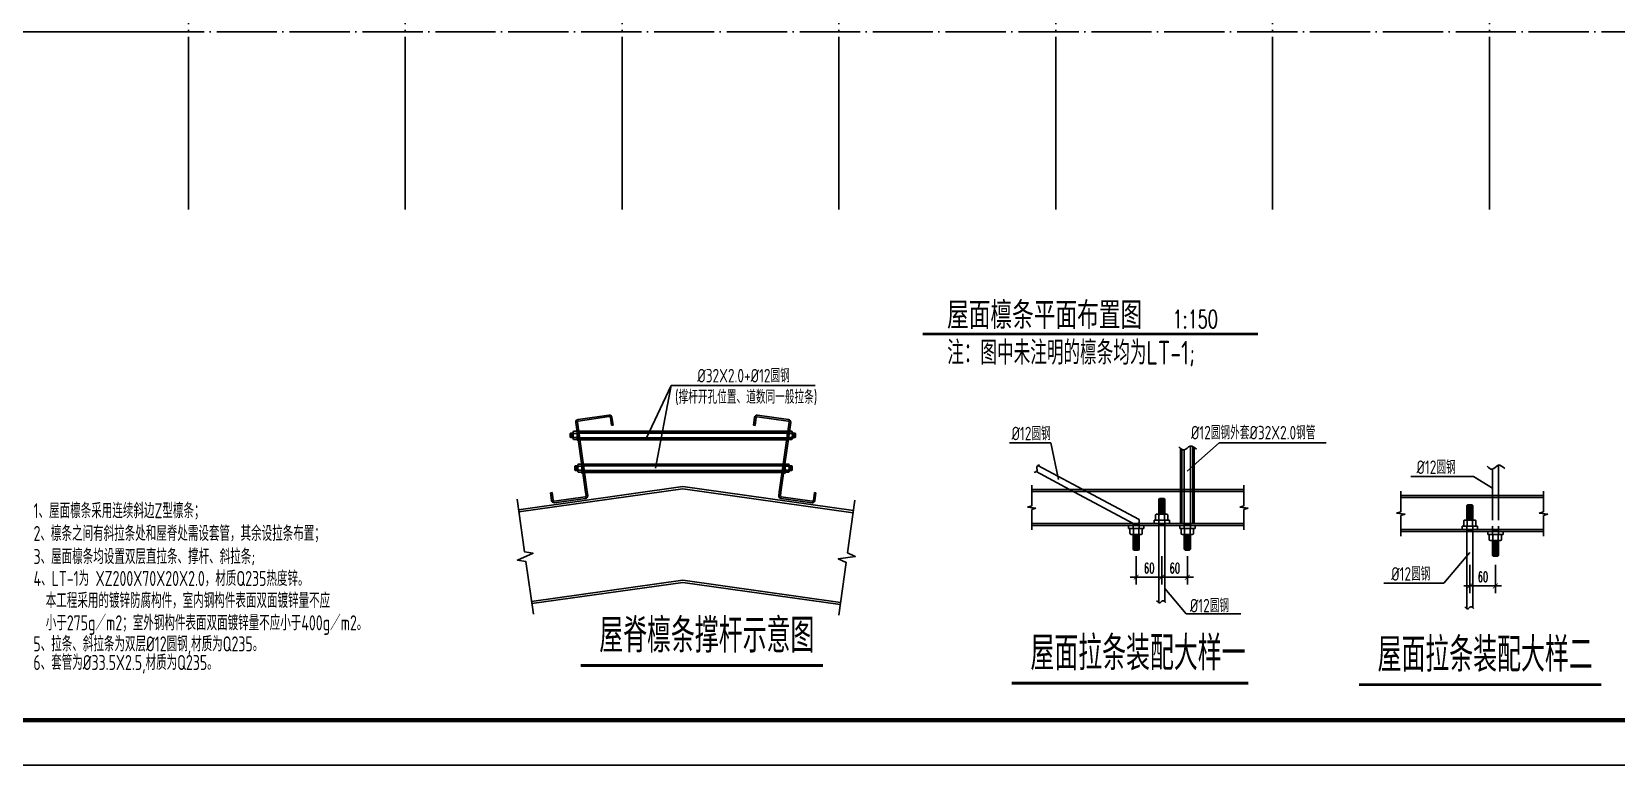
# Model space of a CAD drawing. Extents: x -307088 to 5640332, y -3541089 to -2181377.
# Drawn here: x 5487258 to 5539873, y -3411089 to -3386723 of the extents above; entities that cross this region are included whole.
import ezdxf
from ezdxf.enums import TextEntityAlignment as Align

# ---------------------------------------------------------------- set-up
doc = ezdxf.new("R2010")
doc.units = 0
doc.header["$LTSCALE"] = 100
doc.header["$MEASUREMENT"] = 0
doc.linetypes.add('DASHED2', pattern=[0.375, 0.25, -0.125])
doc.linetypes.add('DOTE', pattern=[2.42, 2, -0.2, 0.02, -0.2])
doc.layers.get('0').update_dxf_attribs({"linetype": 'CONTINUOUS'})
doc.layers.get('DEFPOINTS').update_dxf_attribs({"linetype": 'CONTINUOUS'})
for name, color, linetype in [('AXIS', 3, 'CONTINUOUS'), ('DIM', 7, 'CONTINUOUS'), ('DOTE', 1, 'DOTE'), ('gj1', 2, 'CONTINUOUS'), ('PUB_DIM', 3, 'CONTINUOUS'), ('PUB_TEXT', 7, 'CONTINUOUS'), ('PUB_TITLE', 4, 'CONTINUOUS'), ('红线', 1, 'CONTINUOUS'), ('细线', 140, 'CONTINUOUS')]:
    doc.layers.add(name, color=color, linetype=linetype)
doc.layers.add('文字', color=3, linetype='CONTINUOUS', lineweight=20)
doc.styles.add('_HZTXT', font='tssdeng.shx', dxfattribs={"width": 0.8, "bigfont": 'HZTXT.shx'})
doc.styles.add('_SIMPLEX', font='SIMPLEX.shx', dxfattribs={"width": 0.8})
doc.styles.add('DIM_FONT', font='SIMPLEX.shx', dxfattribs={"width": 0.6, "bigfont": 'hztxt.shx'})
doc.styles.add('HZ500', font='tssdeng.shx', dxfattribs={"width": 0.75, "height": 500, "bigfont": 'tssdchn.shx'})
doc.styles.add('TSSD_DIMENSION', font='Tssdeng.shx', dxfattribs={"width": 0.7, "bigfont": 'hztxt.shx'})

# ---------------------------------------------------------------- blocks, each defined once
blk = doc.blocks.new('_ARCHTICK')
at = {"color": 0, "linetype": 'ByBlock', "const_width": 0.15}
blk.add_lwpolyline([(-0.5, -0.5), (0.5, 0.5)], dxfattribs=at)

msp = doc.modelspace()

# ---------------------------------------------------------------- linework, layer by layer
at = {"color": 230, "ltscale": 0.7}
for p, q in [((5507672.8, -3400211.3, -34486.6), (5508490, -3398469.5, -34486.6)), ((5508490, -3398469.5, -34486.6), (5507970.8, -3401221.1, 34486.6)), ((5508490, -3398469.5, -34486.6), (5513270.7, -3398469.5, -34486.6))]:
    msp.add_line(p, q, dxfattribs=at)
at = {"color": 255, "linetype": 'DASHED2', "ltscale": 3000}
for p, q in [((5525732.5, -3403222.9), (5525732.5, -3400482)), ((5525812.9, -3403052.8), (5525812.9, -3400498.8)), ((5525448, -3403052.8), (5525448, -3400592.7)), ((5525528.4, -3403222.9), (5525528.4, -3400612.8)), ((5535758.2, -3402946.5), (5535758.2, -3401253.9)), ((5535962.3, -3402946.5), (5535962.3, -3401123)), ((5520461.7, -3401998.2), (5527511, -3401998.2)), ((5521722.4, -3401930.1), (5523827.4, -3403052.8)), ((5522156.2, -3401930.1), (5524031.5, -3402930.3)), ((5525407.9, -3403052.8), (5525407.9, -3401930.1)), ((5525853.1, -3403052.8), (5525853.1, -3401930.1)), ((5524703.4, -3402232.8), (5524677.9, -3402258.4)), ((5524677.9, -3402258.4), (5524677.9, -3402746.6)), ((5524882, -3402283.9), (5524677.9, -3402283.9)), ((5524882, -3402334.9), (5524677.9, -3402334.9)), ((5524882, -3402385.9), (5524677.9, -3402385.9)), ((5524882, -3402437), (5524677.9, -3402437)), ((5524882, -3402488), (5524677.9, -3402488)), ((5524882, -3402539), (5524677.9, -3402539)), ((5524882, -3402590), (5524677.9, -3402590)), ((5524856.5, -3402232.8), (5524703.4, -3402232.8)), ((5524856.5, -3402232.8), (5524882, -3402258.4)), ((5524882, -3402258.4), (5524882, -3402746.6)), ((5532718, -3402198.1), (5537455.9, -3402198.1)), ((5534933.2, -3402432.8), (5534907.7, -3402458.3)), ((5534907.7, -3402458.3), (5534907.7, -3402946.5)), ((5535111.8, -3402483.8), (5534907.7, -3402483.8)), ((5535111.8, -3402534.8), (5534907.7, -3402534.8)), ((5535111.8, -3402585.9), (5534907.7, -3402585.9)), ((5535086.3, -3402432.8), (5534933.2, -3402432.8)), ((5535086.3, -3402432.8), (5535111.8, -3402458.3)), ((5535111.8, -3402458.3), (5535111.8, -3402946.5)), ((5520461.7, -3403052.8), (5527511, -3403052.8)), ((5524524.8, -3402950.7), (5524524.8, -3403052.8)), ((5525035.1, -3402950.7), (5524524.8, -3402950.7)), ((5524524.8, -3403052.8), (5525035.1, -3403052.8)), ((5524575.9, -3402787.4), (5524575.9, -3402950.7)), ((5524943.3, -3402746.6), (5524616.7, -3402746.6)), ((5524882, -3402641.1), (5524677.9, -3402641.1)), ((5524882, -3402692.1), (5524677.9, -3402692.1)), ((5524688.8, -3402787.4), (5524688.8, -3402950.7)), ((5524871.2, -3402787.4), (5524871.2, -3402950.7)), ((5524984.1, -3402787.4), (5524984.1, -3402950.7)), ((5525035.1, -3402950.7), (5525035.1, -3403052.8)), ((5534805.6, -3402987.4), (5534805.6, -3403150.6)), ((5535173, -3402946.5), (5534846.4, -3402946.5)), ((5535111.8, -3402636.9), (5534907.7, -3402636.9)), ((5535111.8, -3402687.9), (5534907.7, -3402687.9)), ((5535111.8, -3402738.9), (5534907.7, -3402738.9)), ((5535111.8, -3402790), (5534907.7, -3402790)), ((5535111.8, -3402841), (5534907.7, -3402841)), ((5535111.8, -3402892), (5534907.7, -3402892)), ((5534918.6, -3402987.4), (5534918.6, -3403150.6)), ((5535100.9, -3402987.4), (5535100.9, -3403150.6)), ((5535213.9, -3402987.4), (5535213.9, -3403150.6)), ((5532718, -3403252.7), (5537455.9, -3403252.7)), ((5535264.9, -3403150.6), (5534754.6, -3403150.6)), ((5534754.6, -3403150.6), (5534754.6, -3403252.7)), ((5534754.6, -3403252.7), (5535264.9, -3403252.7)), ((5535264.9, -3403252.7), (5534754.6, -3403252.7)), ((5534907.7, -3403150.6), (5534907.7, -3403422.8)), ((5534907.7, -3403252.7), (5534907.7, -3405886.9)), ((5534907.7, -3403276.5), (5535111.8, -3403276.5)), ((5535111.8, -3403150.6), (5535111.8, -3403422.8)), ((5535111.8, -3403252.7), (5535111.8, -3405852)), ((5535264.9, -3403150.6), (5535264.9, -3403252.7)), ((5535758.2, -3403422.8), (5535758.2, -3403150.6)), ((5535962.3, -3403273.2), (5535758.2, -3403273.2)), ((5535962.3, -3403422.8), (5535962.3, -3403150.6))]:
    msp.add_line(p, q, dxfattribs=at)
at = {"color": 136, "linetype": 'ByBlock'}
for p, q in [((5523929.5, -3404141.1), (5523929.5, -3405080.2)), ((5524780, -3404141.1), (5524780, -3405080.2)), ((5524780, -3404141.1), (5524780, -3405080.2)), ((5525630.5, -3404141.1), (5525630.5, -3405080.2)), ((5535009.7, -3404430.7), (5535009.7, -3405369.8)), ((5535860.2, -3404430.7), (5535860.2, -3405369.8)), ((5523727, -3404842.6), (5524982.5, -3404842.6)), ((5525833, -3404842.6), (5524577.5, -3404842.6)), ((5536062.7, -3405132.2), (5534807.2, -3405132.2))]:
    msp.add_line(p, q, dxfattribs=at)
at = {"color": 255, "linetype": 'DASHED2', "ltscale": 3000}
for centre, start, end in [((5524616.7, -3402787.4), 90, 180), ((5524648, -3402787.4), 0, 90), ((5524729.6, -3402787.4), 90, 180), ((5524830.3, -3402787.4), 0, 90), ((5524912, -3402787.4), 90, 180), ((5524943.3, -3402787.4), 0, 90), ((5534846.4, -3402987.4), 90, 180), ((5534877.7, -3402987.4), 0, 90), ((5534959.4, -3402987.4), 90, 180), ((5535060.1, -3402987.4), 0, 90), ((5535141.7, -3402987.4), 90, 180), ((5535173, -3402987.4), 0, 90)]:
    msp.add_arc(centre, 40.8, start, end, dxfattribs=at)
at = {"layer": 'AXIS'}
for p, q in [((5490982.3, -3386723.3), (5486818.2, -3386723.3)), ((5492459.4, -3387995.6), (5492459.4, -3392633.1)), ((5499659.4, -3387995.6), (5499659.4, -3392633.1)), ((5506859.4, -3387995.6), (5506859.4, -3392633.1)), ((5514059.4, -3387995.6), (5514059.4, -3392633.1)), ((5521259.4, -3387995.6), (5521259.4, -3392633.1)), ((5528459.4, -3387995.6), (5528459.4, -3392633.1)), ((5535659.4, -3387995.6), (5535659.4, -3392633.1))]:
    msp.add_line(p, q, dxfattribs=at)
at = {"layer": 'AXIS', "const_width": 83.3}
msp.add_lwpolyline([(5527971.9, -3396763.3), (5516840, -3396763.3)], dxfattribs=at)
at = {"layer": 'DEFPOINTS', "color": 0, "linetype": 'ByBlock'}
for p in [(5523929.5, -3403871.1), (5524780, -3403871.1), (5524780, -3403871.1), (5525630.5, -3403871.1), (5535009.7, -3404160.7), (5535860.2, -3404160.7), (5524780, -3404842.6), (5524780, -3404842.6), (5535009.7, -3405132.2)]:
    msp.add_point(p, dxfattribs=at)
at = {"layer": 'DIM', "color": 3}
for p, q in [((5525407.9, -3401930.1), (5525407.9, -3400563.2)), ((5525853.1, -3401930.1), (5525853.1, -3400523.8)), ((5520606.3, -3401334.8), (5521722.4, -3401930.1)), ((5520663.9, -3401134.2), (5522156.2, -3401930.1)), ((5535758.2, -3402130), (5535758.2, -3401253.9)), ((5535962.3, -3402130), (5535962.3, -3401123)), ((5520461.7, -3401930.1), (5527511, -3401930.1)), ((5532718, -3402130), (5537455.9, -3402130)), ((5520461.7, -3403120.8), (5527511, -3403120.8)), ((5523674.3, -3403222.9), (5523674.3, -3403120.8)), ((5523827.4, -3403097), (5524031.5, -3403097)), ((5524184.6, -3403222.9), (5524184.6, -3403120.8)), ((5524677.9, -3403120.8), (5524677.9, -3405687)), ((5524882, -3403120.8), (5524882, -3405652.1)), ((5525375.3, -3403222.9), (5525375.3, -3403120.8)), ((5525885.6, -3403222.9), (5525885.6, -3403120.8)), ((5524184.6, -3403222.9), (5523674.3, -3403222.9)), ((5523725.4, -3403386.2), (5523725.4, -3403222.9)), ((5524092.8, -3403427), (5523766.2, -3403427)), ((5523827.4, -3403915.2), (5523827.4, -3403427)), ((5523838.3, -3403386.2), (5523838.3, -3403222.9)), ((5524020.7, -3403386.2), (5524020.7, -3403222.9)), ((5524031.5, -3403915.2), (5524031.5, -3403427)), ((5524133.6, -3403386.2), (5524133.6, -3403222.9)), ((5525885.6, -3403222.9), (5525375.3, -3403222.9)), ((5525426.4, -3403386.2), (5525426.4, -3403222.9)), ((5525793.8, -3403427), (5525467.2, -3403427)), ((5525528.4, -3403915.2), (5525528.4, -3403427)), ((5525539.3, -3403386.2), (5525539.3, -3403222.9)), ((5525721.7, -3403386.2), (5525721.7, -3403222.9)), ((5525732.5, -3403915.2), (5525732.5, -3403427)), ((5525834.6, -3403386.2), (5525834.6, -3403222.9)), ((5532718, -3403320.7), (5537455.9, -3403320.7)), ((5534907.7, -3403320.7), (5534907.7, -3405886.9)), ((5535111.8, -3403320.7), (5535111.8, -3405852)), ((5535605.1, -3403422.8), (5535605.1, -3403320.7)), ((5536115.4, -3403320.7), (5535605.1, -3403320.7)), ((5536115.4, -3403422.8), (5535605.1, -3403422.8)), ((5535656.1, -3403586.1), (5535656.1, -3403422.8)), ((5536023.5, -3403626.9), (5535696.9, -3403626.9)), ((5535758.2, -3404115.2), (5535758.2, -3403626.9)), ((5535769.1, -3403586.1), (5535769.1, -3403422.8)), ((5535951.4, -3403586.1), (5535951.4, -3403422.8)), ((5535962.3, -3404115.2), (5535962.3, -3403626.9)), ((5536064.4, -3403586.1), (5536064.4, -3403422.8)), ((5536115.4, -3403422.8), (5536115.4, -3403320.7)), ((5523852.9, -3403940.8), (5523827.4, -3403915.2)), ((5524006, -3403940.8), (5523852.9, -3403940.8)), ((5524006, -3403940.8), (5524031.5, -3403915.2)), ((5525553.9, -3403940.8), (5525528.4, -3403915.2)), ((5525707, -3403940.8), (5525553.9, -3403940.8)), ((5525707, -3403940.8), (5525732.5, -3403915.2)), ((5535783.7, -3404140.7), (5535758.2, -3404115.2)), ((5535936.8, -3404140.7), (5535783.7, -3404140.7)), ((5535936.8, -3404140.7), (5535962.3, -3404115.2))]:
    msp.add_line(p, q, dxfattribs=at)
at = {"layer": 'DIM', "color": 1}
for p, q in [((5520461.7, -3401780.5), (5520461.7, -3402468.7)), ((5527511, -3401780.5), (5527511, -3402468.7)), ((5532718, -3401980.5), (5532718, -3402668.7)), ((5537455.9, -3401980.5), (5537455.9, -3402668.7)), ((5520320.7, -3402518.2), (5520461.7, -3402468.7)), ((5520320.7, -3402518.2), (5520602.8, -3402544.8)), ((5520602.8, -3402544.8), (5520461.7, -3402594.3)), ((5520461.7, -3403273.1), (5520461.7, -3402594.3)), ((5527369.9, -3402518.2), (5527511, -3402468.7)), ((5527369.9, -3402518.2), (5527652, -3402544.8)), ((5527652, -3402544.8), (5527511, -3402594.3)), ((5527511, -3403273.1), (5527511, -3402594.3)), ((5524677.9, -3403076.6), (5524882, -3403076.6)), ((5525528.4, -3403097), (5525732.5, -3403097)), ((5532577, -3402718.1), (5532718, -3402668.7)), ((5532577, -3402718.1), (5532859.1, -3402744.7)), ((5532859.1, -3402744.7), (5532718, -3402794.2)), ((5532718, -3403473), (5532718, -3402794.2)), ((5537314.8, -3402718.1), (5537455.9, -3402668.7)), ((5537314.8, -3402718.1), (5537597, -3402744.7)), ((5537597, -3402744.7), (5537455.9, -3402794.2)), ((5537455.9, -3403473), (5537455.9, -3402794.2))]:
    msp.add_line(p, q, dxfattribs=at)
at = {"layer": 'DIM'}
for p, q in [((5523827.4, -3403222.9), (5523827.4, -3403052.8)), ((5524031.5, -3403222.9), (5524031.5, -3402930.3)), ((5524677.9, -3402950.7), (5524677.9, -3403222.9)), ((5524882, -3402950.7), (5524882, -3403222.9))]:
    msp.add_line(p, q, dxfattribs=at)
at = {"layer": 'DIM', "color": 3}
for centre, start, end in [((5523766.2, -3403386.2), 180, 270), ((5523797.5, -3403386.2), 270, 0), ((5523879.1, -3403386.2), 180, 270), ((5523979.8, -3403386.2), 270, 0), ((5524061.5, -3403386.2), 180, 270), ((5524092.8, -3403386.2), 270, 0), ((5525467.2, -3403386.2), 180, 270), ((5525498.5, -3403386.2), 270, 0), ((5525580.1, -3403386.2), 180, 270), ((5525680.8, -3403386.2), 270, 0), ((5525762.5, -3403386.2), 180, 270), ((5525793.8, -3403386.2), 270, 0), ((5535696.9, -3403586.1), 180, 270), ((5535728.2, -3403586.1), 270, 0), ((5535809.9, -3403586.1), 180, 270), ((5535910.6, -3403586.1), 270, 0), ((5535992.2, -3403586.1), 180, 270), ((5536023.5, -3403586.1), 270, 0)]:
    msp.add_arc(centre, 40.8, start, end, dxfattribs=at)
at = {"layer": 'DIM', "color": 1}
for points in [[(5525937.2, -3400593.1), (5525723.5, -3400483.9), (5525525.2, -3400613.6), (5525352.1, -3400512.7)], [(5520722.7, -3401105.6), (5520627.5, -3401178.6), (5520643.3, -3401296), (5520541.7, -3401359.4)], [(5536166.9, -3401234.1), (5535953.2, -3401125), (5535755, -3401254.6), (5535581.9, -3401153.7)], [(5524916.2, -3405680.9), (5524809.3, -3405626.3), (5524710.2, -3405691.1), (5524609.2, -3405626.7)], [(5535145.9, -3405880.8), (5535039.1, -3405826.2), (5534939.9, -3405891), (5534839, -3405826.6)]]:
    msp.add_spline(points, degree=3, dxfattribs=at)
at = {"layer": 'DOTE', "color": 9, "ltscale": 10}
for p, q in [((5492459.4, -3360278.8), (5492459.4, -3387995.6)), ((5499659.4, -3360278.8), (5499659.4, -3387995.6)), ((5506859.4, -3360278.8), (5506859.4, -3387995.6)), ((5514059.4, -3360278.8), (5514059.4, -3387995.6)), ((5521259.4, -3360278.8), (5521259.4, -3387995.6)), ((5528459.4, -3360278.8), (5528459.4, -3387995.6)), ((5535659.4, -3360278.8), (5535659.4, -3387995.6)), ((5490982.3, -3386723.3), (5551188.5, -3386723.3))]:
    msp.add_line(p, q, dxfattribs=at)
at = {"layer": 'gj1', "color": 4}
for p, q in [((5505325.2, -3399700.7, -34486.6), (5505652.1, -3402016.4, -34486.6)), ((5505364.7, -3399969.8, -34486.6), (5505364.7, -3400289.9, -34486.6)), ((5505374.5, -3399969.8, -34486.6), (5505364.7, -3399969.8, -34486.6)), ((5505374.5, -3399969.8, -34486.6), (5505374.5, -3400289.9, -34486.6)), ((5505703.5, -3402009.1, -34486.6), (5505376.5, -3399693.4, -34486.6)), ((5505398.7, -3399603, -34486.6), (5506426, -3399458, -34486.6)), ((5505398.7, -3399603, -34486.6), (5506426, -3399458, -34486.6)), ((5506433.3, -3399509.3, -34486.6), (5505406, -3399654.4, -34486.6)), ((5506508.6, -3399795.6, -34486.6), (5506472.3, -3399538.7, -34486.6)), ((5506560, -3399788.3, -34486.6), (5506508.6, -3399795.6, -34486.6)), ((5506523.7, -3399531.5, -34486.6), (5506560, -3399788.3, -34486.6)), ((5506523.7, -3399531.5, -34486.6), (5506560, -3399788.3, -34486.6)), ((5506523.7, -3399531.5, -34486.6), (5506560, -3399788.3, -34486.6)), ((5511261.2, -3399534.6, -34486.6), (5511225, -3399791.4, -34486.6)), ((5511225, -3399791.4, -34486.6), (5511276.3, -3399798.6, -34486.6)), ((5511276.3, -3399798.6, -34486.6), (5511312.6, -3399541.8, -34486.6)), ((5511351.7, -3399512.4, -34486.6), (5512379, -3399657.4, -34486.6)), ((5512386.2, -3399606.1, -34486.6), (5511358.9, -3399461, -34486.6)), ((5512081.5, -3402012.2, -34486.6), (5512408.4, -3399696.5, -34486.6)), ((5512459.7, -3399703.8, -34486.6), (5512132.8, -3402019.4, -34486.6)), ((5512375.8, -3399969.8, -34486.6), (5512375.8, -3400289.9, -34486.6)), ((5512375.8, -3399969.8, -34486.6), (5512385.5, -3399969.8, -34486.6)), ((5512385.5, -3399969.8, -34486.6), (5512385.5, -3400289.9, -34486.6)), ((5505132.4, -3400065, -34486.6), (5505144.6, -3400052.8, -34486.6)), ((5505132.4, -3400065, -34486.6), (5505132.4, -3400194.7, -34486.6)), ((5505144.6, -3400206.8, -34486.6), (5505132.4, -3400194.7, -34486.6)), ((5505144.6, -3400052.8, -34486.6), (5505144.6, -3400206.8, -34486.6)), ((5505144.6, -3400052.8, -34486.6), (5505233.1, -3400052.8, -34486.6)), ((5505144.6, -3400206.8, -34486.6), (5505233.1, -3400206.8, -34486.6)), ((5505156.8, -3400075.9, -34486.6), (5505156.8, -3400183.7, -34486.6)), ((5505167, -3400211.3, -34486.6), (5505167, -3400056.9, -34486.6)), ((5505168.9, -3400052.8, -34486.6), (5505168.9, -3400206.8, -34486.6)), ((5505181.1, -3400075.9, -34486.6), (5505181.1, -3400183.7, -34486.6)), ((5505193.2, -3400052.8, -34486.6), (5505193.2, -3400206.8, -34486.6)), ((5505205.4, -3400075.9, -34486.6), (5505205.4, -3400183.7, -34486.6)), ((5505217.5, -3400052.8, -34486.6), (5505217.5, -3400206.8, -34486.6)), ((5505229.7, -3400075.9, -34486.6), (5505229.7, -3400183.7, -34486.6)), ((5505233.1, -3400229.9, -34486.6), (5505233.1, -3400029.8, -34486.6)), ((5505252.8, -3399996.4, -34486.6), (5505364.7, -3399996.4, -34486.6)), ((5505364.7, -3400063.1, -34486.6), (5505252.8, -3400063.1, -34486.6)), ((5505364.7, -3400196.5, -34486.6), (5505252.8, -3400196.5, -34486.6)), ((5505364.7, -3400263.2, -34486.6), (5505252.8, -3400263.2, -34486.6)), ((5505374.5, -3400289.9, -34486.6), (5505364.7, -3400289.9, -34486.6)), ((5512567, -3400056.9, -34486.6), (5505374.5, -3400056.9, -34486.6)), ((5512567, -3400211.3, -34486.6), (5505374.5, -3400211.3, -34486.6)), ((5505375.6, -3400075.9, -34486.6), (5505375.6, -3400183.7, -34486.6)), ((5505387.7, -3400052.8, -34486.6), (5505387.7, -3400206.8, -34486.6)), ((5505399.9, -3400075.9, -34486.6), (5505399.9, -3400183.7, -34486.6)), ((5505412, -3400052.8, -34486.6), (5505412, -3400206.8, -34486.6)), ((5512366.4, -3399993.6, -34486.6), (5505418.9, -3399993.6, -34486.6)), ((5512364.6, -3400006.2, -34486.6), (5505420.7, -3400006.2, -34486.6)), ((5505424.2, -3400075.9, -34486.6), (5505424.2, -3400183.7, -34486.6)), ((5505436.3, -3400052.8, -34486.6), (5505436.3, -3400206.8, -34486.6)), ((5512328.5, -3400262, -34486.6), (5505456.8, -3400262, -34486.6)), ((5512326.8, -3400274.7, -34486.6), (5505458.6, -3400274.7, -34486.6)), ((5512338.2, -3400052.8, -34486.6), (5512338.2, -3400206.8, -34486.6)), ((5512350.4, -3400075.9, -34486.6), (5512350.4, -3400183.7, -34486.6)), ((5512362.5, -3400052.8, -34486.6), (5512362.5, -3400206.8, -34486.6)), ((5512374.7, -3400075.9, -34486.6), (5512374.7, -3400183.7, -34486.6)), ((5512375.8, -3400289.9, -34486.6), (5512385.5, -3400289.9, -34486.6)), ((5512497.4, -3399996.4, -34486.6), (5512385.5, -3399996.4, -34486.6)), ((5512385.5, -3400063.1, -34486.6), (5512497.4, -3400063.1, -34486.6)), ((5512385.5, -3400196.5, -34486.6), (5512497.4, -3400196.5, -34486.6)), ((5512385.5, -3400263.2, -34486.6), (5512497.4, -3400263.2, -34486.6)), ((5512517.2, -3400229.9, -34486.6), (5512517.2, -3400029.8, -34486.6)), ((5512605.6, -3400052.8, -34486.6), (5512517.2, -3400052.8, -34486.6)), ((5512605.6, -3400206.8, -34486.6), (5512517.2, -3400206.8, -34486.6)), ((5512520.5, -3400075.9, -34486.6), (5512520.5, -3400183.7, -34486.6)), ((5512532.7, -3400052.8, -34486.6), (5512532.7, -3400206.8, -34486.6)), ((5512544.9, -3400075.9, -34486.6), (5512544.9, -3400183.7, -34486.6)), ((5512557, -3400052.8, -34486.6), (5512557, -3400206.8, -34486.6)), ((5512567, -3400211.3, -34486.6), (5512567, -3400056.9, -34486.6)), ((5512569.2, -3400075.9, -34486.6), (5512569.2, -3400183.7, -34486.6)), ((5512581.3, -3400052.8, -34486.6), (5512581.3, -3400206.8, -34486.6)), ((5512583.3, -3400211.3, -34486.6), (5512583.3, -3400056.9, -34486.6)), ((5512593.5, -3400075.9, -34486.6), (5512593.5, -3400183.7, -34486.6)), ((5512605.6, -3400052.8, -34486.6), (5512605.6, -3400206.8, -34486.6)), ((5512617.8, -3400065, -34486.6), (5512605.6, -3400052.8, -34486.6)), ((5512605.6, -3400206.8, -34486.6), (5512617.8, -3400194.7, -34486.6)), ((5512617.8, -3400065, -34486.6), (5512617.8, -3400194.7, -34486.6)), ((5505291, -3401155.2, -34486.6), (5505303.2, -3401143, -34486.6)), ((5505291, -3401155.2, -34486.6), (5505291, -3401284.9, -34486.6)), ((5505303.2, -3401297, -34486.6), (5505291, -3401284.9, -34486.6)), ((5505303.2, -3401143, -34486.6), (5505303.2, -3401297, -34486.6)), ((5505303.2, -3401143, -34486.6), (5505391.6, -3401143, -34486.6)), ((5505303.2, -3401297, -34486.6), (5505391.6, -3401297, -34486.6)), ((5505315.3, -3401166.1, -34486.6), (5505315.3, -3401273.9, -34486.6)), ((5505325.5, -3401301.5, -34486.6), (5505325.5, -3401147.1, -34486.6)), ((5505327.5, -3401143, -34486.6), (5505327.5, -3401297, -34486.6)), ((5505339.6, -3401166.1, -34486.6), (5505339.6, -3401273.9, -34486.6)), ((5505351.8, -3401143, -34486.6), (5505351.8, -3401297, -34486.6)), ((5505363.9, -3401166.1, -34486.6), (5505363.9, -3401273.9, -34486.6)), ((5505376.1, -3401143, -34486.6), (5505376.1, -3401297, -34486.6)), ((5505388.3, -3401166.1, -34486.6), (5505388.3, -3401273.9, -34486.6)), ((5505391.6, -3401320.1, -34486.6), (5505391.6, -3401120, -34486.6)), ((5505411.4, -3401086.7, -34486.6), (5505523.3, -3401086.7, -34486.6)), ((5505523.3, -3401153.3, -34486.6), (5505411.4, -3401153.3, -34486.6)), ((5505523.3, -3401286.7, -34486.6), (5505411.4, -3401286.7, -34486.6)), ((5505523.3, -3401353.4, -34486.6), (5505411.4, -3401353.4, -34486.6)), ((5505523.3, -3401060, -34486.6), (5505523.3, -3401380.1, -34486.6)), ((5505533, -3401060, -34486.6), (5505523.3, -3401060, -34486.6)), ((5505533, -3401380.1, -34486.6), (5505523.3, -3401380.1, -34486.6)), ((5505533, -3401060, -34486.6), (5505533, -3401380.1, -34486.6)), ((5512459, -3401147.1, -34486.6), (5505533, -3401147.1, -34486.6)), ((5512459, -3401301.5, -34486.6), (5505533, -3401301.5, -34486.6)), ((5505534.1, -3401166.1, -34486.6), (5505534.1, -3401273.9, -34486.6)), ((5505536.9, -3401200.4, -34486.6), (5505652, -3402015.5, -34486.6)), ((5505546.3, -3401143, -34486.6), (5505546.3, -3401297, -34486.6)), ((5505558.4, -3401166.1, -34486.6), (5505558.4, -3401273.9, -34486.6)), ((5505570.6, -3401143, -34486.6), (5505570.6, -3401297, -34486.6)), ((5512258.4, -3401083.8, -34486.6), (5505577.5, -3401083.8, -34486.6)), ((5512256.6, -3401096.4, -34486.6), (5505579.3, -3401096.4, -34486.6)), ((5505582.7, -3401166.1, -34486.6), (5505582.7, -3401273.9, -34486.6)), ((5505588.3, -3401193.1, -34486.6), (5505703.4, -3402008.3, -34486.6)), ((5505594.9, -3401143, -34486.6), (5505594.9, -3401297, -34486.6)), ((5512220.5, -3401352.2, -34486.6), (5505615.4, -3401352.2, -34486.6)), ((5512218.7, -3401364.9, -34486.6), (5505617.2, -3401364.9, -34486.6)), ((5512230.1, -3401143, -34486.6), (5512230.1, -3401297, -34486.6)), ((5512242.3, -3401166.1, -34486.6), (5512242.3, -3401273.9, -34486.6)), ((5512254.4, -3401143, -34486.6), (5512254.4, -3401297, -34486.6)), ((5512266.6, -3401166.1, -34486.6), (5512266.6, -3401273.9, -34486.6)), ((5512267.7, -3401060, -34486.6), (5512267.7, -3401380.1, -34486.6)), ((5512267.7, -3401060, -34486.6), (5512277.4, -3401060, -34486.6)), ((5512267.7, -3401380.1, -34486.6), (5512277.4, -3401380.1, -34486.6)), ((5512277.4, -3401060, -34486.6), (5512277.4, -3401380.1, -34486.6)), ((5512389.4, -3401086.7, -34486.6), (5512277.4, -3401086.7, -34486.6)), ((5512277.4, -3401153.3, -34486.6), (5512389.4, -3401153.3, -34486.6)), ((5512277.4, -3401286.7, -34486.6), (5512389.4, -3401286.7, -34486.6)), ((5512277.4, -3401353.4, -34486.6), (5512389.4, -3401353.4, -34486.6)), ((5512409.1, -3401320.1, -34486.6), (5512409.1, -3401120, -34486.6)), ((5512497.6, -3401143, -34486.6), (5512409.1, -3401143, -34486.6)), ((5512497.6, -3401297, -34486.6), (5512409.1, -3401297, -34486.6)), ((5512412.5, -3401166.1, -34486.6), (5512412.5, -3401273.9, -34486.6)), ((5512424.6, -3401143, -34486.6), (5512424.6, -3401297, -34486.6)), ((5512436.8, -3401166.1, -34486.6), (5512436.8, -3401273.9, -34486.6)), ((5512448.9, -3401143, -34486.6), (5512448.9, -3401297, -34486.6)), ((5512459, -3401301.5, -34486.6), (5512459, -3401147.1, -34486.6)), ((5512461.1, -3401166.1, -34486.6), (5512461.1, -3401273.9, -34486.6)), ((5512473.3, -3401143, -34486.6), (5512473.3, -3401297, -34486.6)), ((5512475.2, -3401301.5, -34486.6), (5512475.2, -3401147.1, -34486.6)), ((5512485.4, -3401166.1, -34486.6), (5512485.4, -3401273.9, -34486.6)), ((5512497.6, -3401143, -34486.6), (5512497.6, -3401297, -34486.6)), ((5512509.7, -3401155.2, -34486.6), (5512497.6, -3401143, -34486.6)), ((5512497.6, -3401297, -34486.6), (5512509.7, -3401284.9, -34486.6)), ((5512509.7, -3401155.2, -34486.6), (5512509.7, -3401284.9, -34486.6)), ((5503425.4, -3402600.8, -34486.6), (5508875.1, -3401831.4, -34486.6)), ((5503435.8, -3402675, -34486.6), (5508875.1, -3401907.1, -34486.6)), ((5504485, -3402037.1, -34486.6), (5504536.4, -3402029.8, -34486.6)), ((5504521.3, -3402293.9, -34486.6), (5504485, -3402037.1, -34486.6)), ((5504536.4, -3402029.8, -34486.6), (5504572.6, -3402286.7, -34486.6)), ((5505668.4, -3402132, -34486.6), (5505652.1, -3402016.4, -34486.6)), ((5505652.1, -3402016.4, -34486.6), (5505668.4, -3402132, -34486.6)), ((5505703.5, -3402009.1, -34486.6), (5505719.8, -3402124.7, -34486.6)), ((5505719.8, -3402124.7, -34486.6), (5505703.5, -3402009.1, -34486.6)), ((5514542.2, -3402631.5, -34486.6), (5508875.1, -3401831.4, -34486.6)), ((5514531.8, -3402705.7, -34486.6), (5508875.1, -3401907.1, -34486.6)), ((5512065.1, -3402127.8, -34486.6), (5512081.5, -3402012.2, -34486.6)), ((5512081.5, -3402012.2, -34486.6), (5512065.1, -3402127.8, -34486.6)), ((5512132.8, -3402019.4, -34486.6), (5512116.5, -3402135.1, -34486.6)), ((5512116.5, -3402135.1, -34486.6), (5512132.8, -3402019.4, -34486.6)), ((5513248.5, -3402032.9, -34486.6), (5513212.3, -3402289.8, -34486.6)), ((5513299.9, -3402040.2, -34486.6), (5513248.5, -3402032.9, -34486.6)), ((5513263.7, -3402297, -34486.6), (5513299.9, -3402040.2, -34486.6)), ((5504611.7, -3402316.1, -34486.6), (5505639, -3402171, -34486.6)), ((5505646.3, -3402222.4, -34486.6), (5504619, -3402367.4, -34486.6)), ((5512138.7, -3402225.5, -34486.6), (5513166, -3402370.5, -34486.6)), ((5513173.2, -3402319.2, -34486.6), (5512145.9, -3402174.1, -34486.6)), ((5503855.2, -3405645.6, -34486.6), (5508875.1, -3404936.9, -34486.6)), ((5503865.7, -3405719.9, -34486.6), (5508875.1, -3405012.6, -34486.6)), ((5514112.4, -3405676.3, -34486.6), (5508875.1, -3404936.9, -34486.6)), ((5514101.9, -3405750.5, -34486.6), (5508875.1, -3405012.6, -34486.6))]:
    msp.add_line(p, q, dxfattribs=at)
for points in [[(5503376.4, -3402254.2), (5503622.8, -3403999.4), (5503907.3, -3404047.6), (5503383.7, -3404273), (5503668.2, -3404321.2), (5503914.6, -3406066.4)], [(5514591.2, -3402284.9), (5514344.8, -3404030.1), (5514604.8, -3404155.2), (5514039.3, -3404226.8), (5514299.3, -3404351.9), (5514053, -3406097.1)]]:
    msp.add_lwpolyline(points, dxfattribs=at)
for centre, radius, start, end in [((5505410.8, -3399688.6, -34486.6), 86.5, 98.03584, 188.03584), ((5505410.8, -3399688.6, -34486.6), 86.5, 98.03584, 188.03584), ((5505410.8, -3399688.6, -34486.6), 34.6, 98.03584, 188.03584), ((5506438.1, -3399543.6, -34486.6), 86.5, 8.03584, 98.03584), ((5506438.1, -3399543.6, -34486.6), 86.5, 8.03584, 98.03584), ((5506438.1, -3399543.6, -34486.6), 86.5, 8.03584, 98.03584), ((5506438.1, -3399543.6, -34486.6), 34.6, 8.03584, 98.03584), ((5511346.8, -3399546.7, -34486.6), 86.5, 81.96416, 171.96416), ((5511346.8, -3399546.7, -34486.6), 34.6, 81.96416, 171.96416), ((5512374.1, -3399691.7, -34486.6), 34.6, 351.96416, 81.96416), ((5512374.1, -3399691.7, -34486.6), 86.5, 351.96416, 81.96416), ((5505271.1, -3400029.8, -34486.6), 38, 118.7168, 241.2832), ((5505355.5, -3400129.8, -34486.6), 122.4, 147.00254, 212.99746), ((5505271.1, -3400229.9, -34486.6), 38, 118.7168, 241.2832), ((5512479.2, -3400029.8, -34486.6), 38, 298.7168, 61.2832), ((5512394.7, -3400129.8, -34486.6), 122.4, 327.00254, 32.99746), ((5512479.2, -3400229.9, -34486.6), 38, 298.7168, 61.2832), ((5505429.6, -3401120, -34486.6), 38, 118.7168, 241.2832), ((5505514.1, -3401220, -34486.6), 122.4, 147.00254, 212.99746), ((5505429.6, -3401320.1, -34486.6), 38, 118.7168, 241.2832), ((5512371.1, -3401120, -34486.6), 38, 298.7168, 61.2832), ((5512286.7, -3401220, -34486.6), 122.4, 327.00254, 32.99746), ((5512371.1, -3401320.1, -34486.6), 38, 298.7168, 61.2832), ((5504606.9, -3402281.8, -34486.6), 86.5, 188.03584, 278.03584), ((5504606.9, -3402281.8, -34486.6), 34.6, 188.03584, 278.03584), ((5505634.2, -3402136.8, -34486.6), 34.6, 278.03584, 8.03584), ((5505634.2, -3402136.8, -34486.6), 86.5, 278.03584, 8.03584), ((5512150.7, -3402139.9, -34486.6), 86.5, 171.96416, 261.96416), ((5512150.7, -3402139.9, -34486.6), 34.6, 171.96416, 261.96416), ((5513178, -3402284.9, -34486.6), 86.5, 261.96416, 351.96416), ((5513178, -3402284.9, -34486.6), 34.6, 261.96416, 351.96416)]:
    msp.add_arc(centre, radius, start, end, dxfattribs=at)
for p in [(5505374.5, -3400289.9, -34486.6), (5512375.8, -3400289.9, -34486.6), (5505533, -3401380.1, -34486.6), (5512267.7, -3401380.1, -34486.6)]:
    msp.add_point(p, dxfattribs=at)
at = {"layer": 'PUB_DIM', "lineweight": -3, "const_width": 94.5, "elevation": -34486.6}
msp.add_lwpolyline([(5505483.9, -3407773.5), (5513536.1, -3407773.5)], dxfattribs=at)
at = {"layer": 'PUB_DIM', "lineweight": -3, "const_width": 94.5}
for points in [[(5519801.9, -3408358.2), (5527652.5, -3408358.2)], [(5531327.6, -3408410.6), (5539379.7, -3408410.6)]]:
    msp.add_lwpolyline(points, dxfattribs=at)
at = {"layer": 'PUB_TEXT', "color": 7, "lineweight": -3}
for p, q in [((5535127.7, -3401492.4), (5533055.4, -3401492.4)), ((5534151, -3405040.8), (5532154.9, -3405040.8))]:
    msp.add_line(p, q, dxfattribs=at)
at = {"layer": 'PUB_TITLE'}
msp.add_lwpolyline([(5479576.3, -3411089.1), (5591026.3, -3411089.1), (5591026.3, -3348089.1), (5479576.3, -3348089.1)], close=True, dxfattribs=at)
at = {"layer": 'PUB_TITLE', "const_width": 150}
msp.add_lwpolyline([(5483326.3, -3409589.1), (5589526.3, -3409589.1), (5589526.3, -3349589.1), (5483326.3, -3349589.1)], close=True, dxfattribs=at)
at = {"layer": '红线'}
for p, q in [((5524031.5, -3403481.5), (5523827.4, -3403481.5)), ((5524031.5, -3403532.5), (5523827.4, -3403532.5)), ((5524031.5, -3403583.6), (5523827.4, -3403583.6)), ((5524031.5, -3403634.6), (5523827.4, -3403634.6)), ((5525732.5, -3403481.5), (5525528.4, -3403481.5)), ((5525732.5, -3403532.5), (5525528.4, -3403532.5)), ((5525732.5, -3403583.6), (5525528.4, -3403583.6)), ((5525732.5, -3403634.6), (5525528.4, -3403634.6)), ((5524031.5, -3403685.6), (5523827.4, -3403685.6)), ((5524031.5, -3403736.6), (5523827.4, -3403736.6)), ((5524031.5, -3403787.7), (5523827.4, -3403787.7)), ((5524031.5, -3403838.7), (5523827.4, -3403838.7)), ((5524031.5, -3403889.7), (5523827.4, -3403889.7)), ((5525732.5, -3403685.6), (5525528.4, -3403685.6)), ((5525732.5, -3403736.6), (5525528.4, -3403736.6)), ((5525732.5, -3403787.7), (5525528.4, -3403787.7)), ((5525732.5, -3403838.7), (5525528.4, -3403838.7)), ((5525732.5, -3403889.7), (5525528.4, -3403889.7)), ((5535962.3, -3403681.4), (5535758.2, -3403681.4)), ((5535962.3, -3403732.5), (5535758.2, -3403732.5)), ((5535962.3, -3403783.5), (5535758.2, -3403783.5)), ((5535962.3, -3403834.5), (5535758.2, -3403834.5)), ((5535962.3, -3403885.5), (5535758.2, -3403885.5)), ((5535962.3, -3403936.6), (5535758.2, -3403936.6)), ((5535962.3, -3403987.6), (5535758.2, -3403987.6)), ((5535962.3, -3404038.6), (5535758.2, -3404038.6)), ((5535962.3, -3404089.7), (5535758.2, -3404089.7))]:
    msp.add_line(p, q, dxfattribs=at)
at = {"layer": '细线', "linetype": 'ByBlock'}
for p, q in [((5521099.9, -3400376.5), (5519720.5, -3400376.5)), ((5521349.2, -3401598.1), (5521099.9, -3400376.5)), ((5526686.2, -3400376.5), (5525620.8, -3401322.3)), ((5530239.7, -3400376.5), (5526686.2, -3400376.5)), ((5535758.2, -3401879.7), (5535127.7, -3401492.4)), ((5535011.5, -3404016.4), (5534151, -3405040.8)), ((5525594.5, -3406055.1), (5524882, -3405221.6)), ((5525594.5, -3406055.1), (5527409, -3406055.1))]:
    msp.add_line(p, q, dxfattribs=at)

# ---------------------------------------------------------------- block references
at = {"color": 136, "linetype": 'ByBlock', "xscale": 162, "yscale": 162, "zscale": 162, "rotation": 180}
for p in [(5523929.5, -3404842.6), (5524780, -3404842.6), (5535009.7, -3405132.2)]:
    msp.add_blockref('_ARCHTICK', p, dxfattribs=at)
at = {"color": 136, "linetype": 'ByBlock', "xscale": 162, "yscale": 162, "zscale": 162}
for p in [(5524780, -3404842.6), (5525630.5, -3404842.6), (5535860.2, -3405132.2)]:
    msp.add_blockref('_ARCHTICK', p, dxfattribs=at)

# ---------------------------------------------------------------- texts
for s, height, style, width, p in [('1:150', 600, '_SIMPLEX', 0.65, (5525139.6, -3396570.9)), ('屋脊檩条撑杆示意图', 1134, '_HZTXT', 0.7, (5506102.5, -3407346.2, -34486.6)), ('屋面拉条装配大样一', 1134, '_HZTXT', 0.7, (5520420.5, -3407930.9)), ('屋面拉条装配大样二', 1134, '_HZTXT', 0.7, (5531946.1, -3407983.3))]:
    msp.add_text(s, height=height, dxfattribs=dict(style=style, width=width)).set_placement(p)
at = {"color": 7, "style": 'DIM_FONT', "width": 0.6}
for p in [(5524190.8, -3404707.6), (5525041.3, -3404707.6), (5535271.1, -3404997.2)]:
    msp.add_text('60', height=337.5, dxfattribs=at).set_placement(p)
at = {"layer": 'PUB_TEXT'}
for s, height, style, width, p in [('屋面檩条平面布置图', 900, '_HZTXT', 0.8, (5517650.9, -3396594.2)), ('注：图中未注明的檩条均为LT-1;', 787.5, 'TSSD_DIMENSION', 0.7, (5517657.3, -3397780.6)), ('1、屋面檩条采用连续斜边Z型檩条；', 499.683, 'TSSD_DIMENSION', 0.7, (5487319.9, -3402883.1)), ('2、檩条之间有斜拉条处和屋脊处需设套管，其余设拉条布置；', 499.683, 'TSSD_DIMENSION', 0.7, (5487319.9, -3403637.6)), ('3、屋面檩条均设置双层直拉条、撑杆、斜拉条;', 499.683, 'TSSD_DIMENSION', 0.7, (5487319.9, -3404406.2)), ('4、LT-1为 XZ200X70X20X2.0，材质Q235热度锌。', 499.683, 'TSSD_DIMENSION', 0.7, (5487319.9, -3405133.9)), ('本工程采用的镀锌防腐构件，室内钢构件表面双面镀锌量不应', 499.683, 'TSSD_DIMENSION', 0.7, (5487724.4, -3405865.5)), ('小于275g／m2；室外钢构件表面双面镀锌量不应小于400g／m2。', 499.683, 'TSSD_DIMENSION', 0.7, (5487724.4, -3406606.2)), ('5、拉条、斜拉条为双层%%C12圆钢,材质为Q235。', 499.683, 'TSSD_DIMENSION', 0.7, (5487314.5, -3407307.1)), ('6、套管为%%C33.5X2.5,材质为Q235。', 499.683, 'TSSD_DIMENSION', 0.7, (5487314.5, -3407924.4))]:
    msp.add_text(s, height=height, dxfattribs=dict(at, style=style, width=width)).set_placement(p)
at = {"layer": '文字', "color": 7, "style": 'HZ500', "width": 0.75}
for s, p in [('%%C32X2.0+%%C12圆钢', (5509360.1, -3398372.5, -34486.6)), ('(撑杆开孔位置、道数同一般拉条)', (5508616.9, -3399079.4, 34486.6)), ('%%C12圆钢', (5525713.8, -3406010.6))]:
    msp.add_text(s, height=450, dxfattribs=at).set_placement(p)
for s, p in [('%%C12圆钢', (5520443.7, -3400046)), ('%%C12圆钢外套%%C32X2.0钢管', (5527817.3, -3400015.8)), ('%%C12圆钢', (5533889.9, -3401166.1)), ('%%C12圆钢', (5533049, -3404710.5))]:
    msp.add_text(s, height=450, dxfattribs=at).set_placement(p, align=Align.MIDDLE)

doc.saveas('drawing.dxf')
